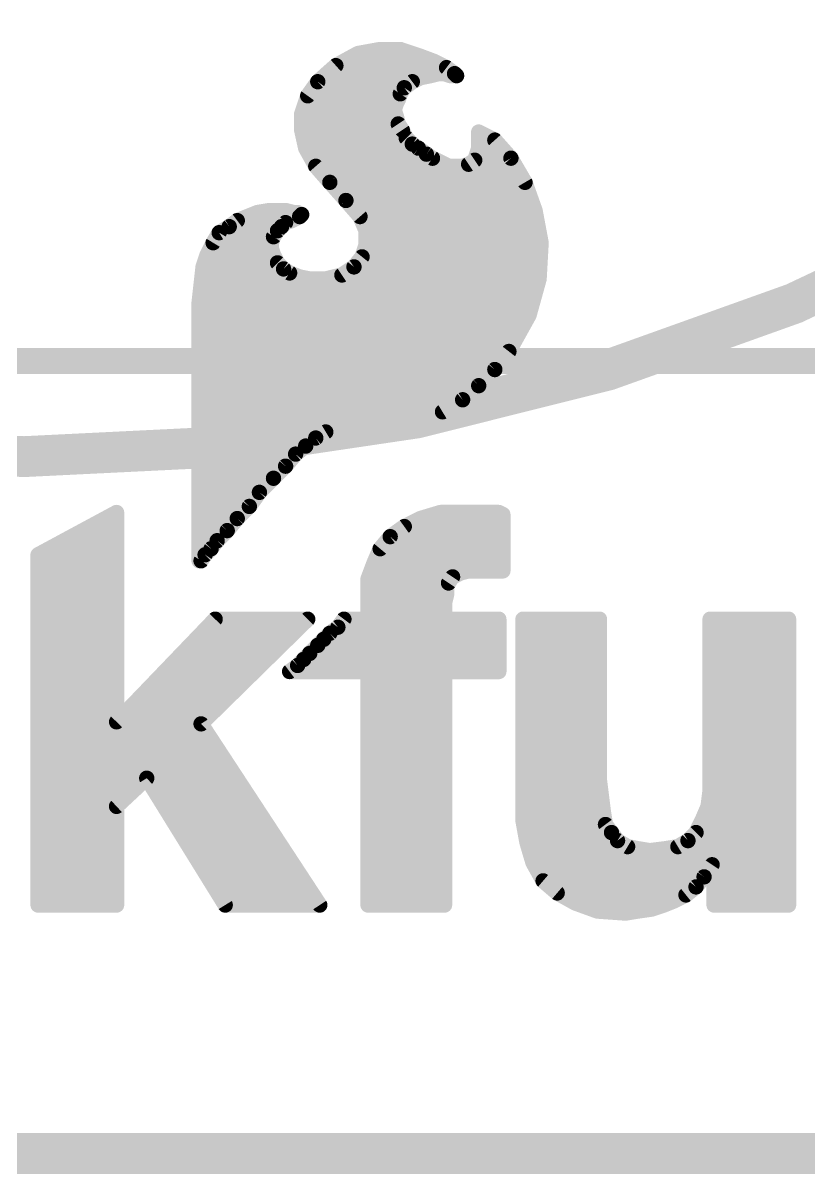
# Model space of a CAD drawing. Extents: x -53 to 61, y -36 to 25.
# Drawn here: x 11.42 to 15.33, y -10.52 to -4.8 of the extents above; entities that cross this region are included whole.
import ezdxf

# ---------------------------------------------------------------- set-up
doc = ezdxf.new("R2010")
doc.units = 0
for name, color, linetype in [('1', 12, 'CONTINUOUS'), ('16', 132, 'CONTINUOUS'), ('20', 53, 'CONTINUOUS'), ('21', 41, 'CONTINUOUS'), ('47', 253, 'CONTINUOUS'), ('51', 53, 'CONTINUOUS')]:
    doc.layers.add(name, color=color, linetype=linetype)

msp = doc.modelspace()

# ---------------------------------------------------------------- linework, layer by layer
at = {"layer": '1', "const_width": 0.2032}
msp.add_lwpolyline([(-26.162, -10.414), (26.162, -10.414)], dxfattribs=at)
at = {"layer": '16', "const_width": 0.2032}
msp.add_lwpolyline([(-26.162, -10.414), (26.162, -10.414)], dxfattribs=at)
at = {"layer": '20', "const_width": 0.2032}
msp.add_lwpolyline([(-18.2245, -10.414), (18.2245, -10.414)], dxfattribs=at)
at = {"layer": '21', "const_width": 0.0762}
for points in [[(13.0895, -4.9495), (12.9795, -5.0095)], [(13.0831, -4.953), (13.37, -4.953)], [(13.1995, -4.9295), (13.0895, -4.9495)], [(13.2995, -4.9295), (13.1995, -4.9295)], [(13.3895, -4.9595), (13.2995, -4.9295)], [(12.9795, -5.0095), (12.8895, -5.0895)], [(13.4695, -4.9895), (13.3895, -4.9595)], [(13.5295, -5.0195), (13.4695, -4.9895)], [(12.9573, -5.0292), (13.5424, -5.0292)], [(13.3595, -5.0895), (13.3995, -5.0695)], [(13.3995, -5.0695), (13.4495, -5.0595)], [(13.4495, -5.0595), (13.4895, -5.0495)], [(13.4895, -5.0495), (13.5195, -5.0495)], [(13.5195, -5.0495), (13.5495, -5.0595)], [(13.5695, -5.0495), (13.5295, -5.0195)], [(13.5495, -5.0595), (13.5795, -5.0595)], [(13.5795, -5.0595), (13.5695, -5.0495)], [(12.8895, -5.0895), (12.8395, -5.1595)], [(12.8781, -5.1054), (13.3383, -5.1054)], [(13.2995, -5.1495), (13.3195, -5.1195)], [(13.3195, -5.1195), (13.3595, -5.0895)], [(12.8395, -5.1595), (12.8095, -5.2495)], [(12.8321, -5.1816), (13.2885, -5.1816)], [(13.2795, -5.1995), (13.2895, -5.1795)], [(13.2895, -5.1795), (13.2995, -5.1495)], [(13.2695, -5.2295), (13.2795, -5.1995)], [(13.2795, -5.2595), (13.2695, -5.2295)], [(12.8095, -5.2495), (12.8095, -5.3295)], [(12.8095, -5.2578), (13.2789, -5.2578)], [(13.2895, -5.2995), (13.2795, -5.2595)], [(12.8095, -5.3295), (12.8295, -5.4195)], [(12.8105, -5.334), (13.3117, -5.334)], [(13.3095, -5.3295), (13.2895, -5.2995)], [(13.3295, -5.3695), (13.3095, -5.3295)], [(13.6895, -5.3395), (13.6895, -5.4195)], [(13.7695, -5.3795), (13.6895, -5.3395)], [(12.8274, -5.4102), (13.3756, -5.4102)], [(13.3595, -5.3995), (13.3295, -5.3695)], [(13.3895, -5.4195), (13.3595, -5.3995)], [(13.6895, -5.4102), (13.7968, -5.4102)], [(13.8495, -5.4695), (13.7695, -5.3795)], [(12.8295, -5.4195), (12.8795, -5.5095)], [(13.4295, -5.4495), (13.3895, -5.4195)], [(13.4595, -5.4695), (13.4295, -5.4495)], [(13.4995, -5.4895), (13.4595, -5.4695)], [(13.6795, -5.4495), (13.6695, -5.4795)], [(13.6895, -5.4195), (13.6795, -5.4495)], [(13.9195, -5.5895), (13.8495, -5.4695)], [(12.8667, -5.4864), (13.4933, -5.4864)], [(12.8795, -5.5095), (12.9495, -5.5895)], [(13.5395, -5.5095), (13.4995, -5.4895)], [(13.6095, -5.5095), (13.5395, -5.5095)], [(13.6395, -5.4995), (13.6095, -5.5095)], [(13.6695, -5.4795), (13.6395, -5.4995)], [(13.6592, -5.4864), (13.8594, -5.4864)], [(12.926, -5.5626), (13.9038, -5.5626)], [(12.9495, -5.5895), (13.0295, -5.6795)], [(12.9933, -5.6388), (13.9371, -5.6388)], [(13.9695, -5.7295), (13.9195, -5.5895)], [(13.0295, -5.6795), (13.0995, -5.7595)], [(12.5895, -5.7395), (12.5395, -5.7595)], [(12.6495, -5.7295), (12.5895, -5.7395)], [(12.7295, -5.7295), (12.6495, -5.7295)], [(12.7695, -5.7395), (12.7295, -5.7295)], [(12.7895, -5.7395), (12.7695, -5.7395)], [(12.8095, -5.7495), (12.7895, -5.7395)], [(12.7995, -5.7595), (12.8095, -5.7495)], [(13.0606, -5.715), (13.9643, -5.715)], [(13.9995, -5.8895), (13.9695, -5.7295)], [(12.4495, -5.8095), (12.3995, -5.8395)], [(12.4895, -5.7795), (12.4495, -5.8095)], [(12.4739, -5.7912), (12.7278, -5.7912)], [(12.5395, -5.7595), (12.4895, -5.7795)], [(12.6895, -5.8295), (12.7095, -5.8095)], [(12.7095, -5.8095), (12.7295, -5.7895)], [(12.7295, -5.7895), (12.7595, -5.7795)], [(12.7595, -5.7795), (12.7795, -5.7695)], [(12.7795, -5.7695), (12.7995, -5.7595)], [(13.0995, -5.7595), (13.1295, -5.8295)], [(13.1131, -5.7912), (13.9811, -5.7912)], [(12.3995, -5.8395), (12.3695, -5.8895)], [(12.3828, -5.8674), (12.6669, -5.8674)], [(12.6595, -5.8895), (12.6695, -5.8595)], [(12.6695, -5.8595), (12.6895, -5.8295)], [(13.1295, -5.8295), (13.1295, -5.8995)], [(13.1295, -5.8674), (13.9954, -5.8674)], [(12.3695, -5.8895), (12.3395, -5.9495)], [(12.6595, -5.9195), (12.6595, -5.8895)], [(12.6695, -5.9495), (12.6595, -5.9195)], [(13.1295, -5.8995), (13.1095, -5.9595)], [(13.9895, -6.0695), (13.9995, -5.8895)], [(12.3395, -5.9495), (12.3195, -6.0095)], [(12.3425, -5.9436), (12.6675, -5.9436)], [(12.6895, -5.9895), (12.6695, -5.9495)], [(13.1095, -5.9595), (13.0695, -6.0095)], [(13.1148, -5.9436), (13.9965, -5.9436)], [(12.3195, -6.0095), (12.3095, -6.0995)], [(12.3184, -6.0198), (12.72, -6.0198)], [(12.7195, -6.0195), (12.6895, -5.9895)], [(12.7495, -6.0395), (12.7195, -6.0195)], [(12.7995, -6.0595), (12.7495, -6.0395)], [(13.0695, -6.0095), (13.0095, -6.0495)], [(13.0541, -6.0198), (13.9923, -6.0198)], [(12.3099, -6.096), (13.9821, -6.096)], [(12.8495, -6.0695), (12.7995, -6.0595)], [(12.9295, -6.0695), (12.8495, -6.0695)], [(13.0095, -6.0495), (12.9295, -6.0695)], [(13.9395, -6.2495), (13.9895, -6.0695)], [(12.3095, -6.0995), (12.2995, -6.1895)], [(12.2995, -6.1895), (12.2995, -7.4695)], [(12.3014, -6.1722), (13.961, -6.1722)], [(12.2995, -6.2484), (13.9398, -6.2484)], [(13.8395, -6.4295), (13.9395, -6.2495)], [(12.2995, -6.3246), (13.8978, -6.3246)], [(12.2995, -6.4008), (13.8554, -6.4008)], [(13.7695, -6.5195), (13.8395, -6.4295)], [(12.2995, -6.477), (13.8026, -6.477)], [(12.2995, -6.5532), (13.7358, -6.5532)], [(13.6895, -6.5995), (13.7695, -6.5195)], [(13.6095, -6.6695), (13.6895, -6.5995)], [(12.2995, -6.6294), (13.6553, -6.6294)], [(13.5095, -6.7295), (13.6095, -6.6695)], [(12.2995, -6.7056), (13.5493, -6.7056)], [(12.2995, -6.7818), (13.3644, -6.7818)], [(13.2995, -6.7995), (13.4095, -6.7695)], [(13.4095, -6.7695), (13.5095, -6.7295)], [(12.8795, -6.8595), (12.9295, -6.8295)], [(12.9295, -6.8295), (12.9895, -6.8195)], [(12.9895, -6.8195), (13.1795, -6.8195)], [(13.1795, -6.8195), (13.2995, -6.7995)], [(12.2995, -6.858), (12.882, -6.858)], [(12.8295, -6.8995), (12.8795, -6.8595)], [(12.2995, -6.9342), (12.7861, -6.9342)], [(12.7295, -6.9995), (12.7795, -6.9395)], [(12.7795, -6.9395), (12.8295, -6.8995)], [(12.2995, -7.0104), (12.7186, -7.0104)], [(12.6695, -7.0595), (12.7295, -6.9995)], [(12.5995, -7.1295), (12.6695, -7.0595)], [(12.2995, -7.0866), (12.6424, -7.0866)], [(12.2995, -7.1628), (12.5757, -7.1628)], [(12.5495, -7.1995), (12.5995, -7.1295)], [(11.4995, -7.4395), (11.8895, -7.2295)], [(11.8719, -7.239), (11.8895, -7.239)], [(11.8895, -7.2295), (11.8895, -8.2695)], [(12.2995, -7.239), (12.51, -7.239)], [(12.4895, -7.2595), (12.5495, -7.1995)], [(13.3995, -7.2595), (13.4995, -7.2295)], [(13.4678, -7.239), (13.8085, -7.239)], [(13.4995, -7.2295), (13.7895, -7.2295)], [(13.7895, -7.2295), (13.8095, -7.2395)], [(13.8095, -7.2395), (13.8095, -7.5195)], [(12.4395, -7.3195), (12.4895, -7.2595)], [(13.2495, -7.3495), (13.3195, -7.2995)], [(13.3195, -7.2995), (13.3995, -7.2595)], [(11.7303, -7.3152), (11.8895, -7.3152)], [(12.2995, -7.3152), (12.4431, -7.3152)], [(12.3895, -7.3695), (12.4395, -7.3195)], [(13.1995, -7.4095), (13.2495, -7.3495)], [(13.2975, -7.3152), (13.8095, -7.3152)], [(11.5888, -7.3914), (11.8895, -7.3914)], [(12.2995, -7.3914), (12.3731, -7.3914)], [(12.3295, -7.4395), (12.3595, -7.4095)], [(12.3595, -7.4095), (12.3895, -7.3695)], [(13.1695, -7.4795), (13.1995, -7.4095)], [(13.2146, -7.3914), (13.8095, -7.3914)], [(11.4995, -9.1795), (11.4995, -7.4395)], [(11.4995, -7.4676), (11.8895, -7.4676)], [(12.2995, -7.4676), (12.3108, -7.4676)], [(12.2995, -7.4695), (12.3095, -7.4695)], [(12.3095, -7.4695), (12.3295, -7.4395)], [(13.1746, -7.4676), (13.8095, -7.4676)], [(13.1395, -7.5595), (13.1695, -7.4795)], [(13.6395, -7.5195), (13.5995, -7.5295)], [(13.8095, -7.5195), (13.6395, -7.5195)], [(11.4995, -7.5438), (11.8895, -7.5438)], [(13.1395, -7.7595), (13.1395, -7.5595)], [(13.1454, -7.5438), (13.5709, -7.5438)], [(13.5395, -7.5795), (13.5295, -7.5995)], [(13.5595, -7.5495), (13.5395, -7.5795)], [(13.5795, -7.5395), (13.5595, -7.5495)], [(13.5995, -7.5295), (13.5795, -7.5395)], [(11.4995, -7.62), (11.8895, -7.62)], [(13.1395, -7.62), (13.5295, -7.62)], [(13.5295, -7.6395), (13.5195, -7.6795)], [(13.5295, -7.5995), (13.5295, -7.6395)], [(11.4995, -7.6962), (11.8895, -7.6962)], [(13.1395, -7.6962), (13.5195, -7.6962)], [(13.5195, -7.6795), (13.5195, -7.7595)], [(11.4995, -7.7724), (11.8895, -7.7724)], [(11.8895, -8.2695), (12.3795, -7.7595)], [(12.8395, -7.7595), (12.3095, -8.2795)], [(12.3671, -7.7724), (12.8264, -7.7724)], [(12.3795, -7.7595), (12.8395, -7.7595)], [(12.9495, -7.8295), (12.9895, -7.7995)], [(12.9895, -7.7995), (13.0195, -7.7595)], [(13.0098, -7.7724), (13.7895, -7.7724)], [(13.0195, -7.7595), (13.1395, -7.7595)], [(13.5195, -7.7595), (13.7895, -7.7595)], [(13.7895, -7.7595), (13.7895, -8.0195)], [(13.9095, -8.7595), (13.9095, -7.7595)], [(13.9095, -7.7595), (14.2895, -7.7595)], [(13.9095, -7.7724), (14.2895, -7.7724)], [(14.2895, -7.7595), (14.2895, -8.5595)], [(14.8395, -8.6095), (14.8395, -7.7595)], [(14.8395, -7.7595), (15.2295, -7.7595)], [(14.8395, -7.7724), (15.2295, -7.7724)], [(15.2295, -7.7595), (15.2295, -8.9995)], [(11.4995, -7.8486), (11.8895, -7.8486)], [(12.2939, -7.8486), (12.7487, -7.8486)], [(12.8895, -7.8895), (12.9195, -7.8595)], [(12.9195, -7.8595), (12.9495, -7.8295)], [(12.9304, -7.8486), (13.7895, -7.8486)], [(13.9095, -7.8486), (14.2895, -7.8486)], [(14.8395, -7.8486), (15.2295, -7.8486)], [(11.4995, -7.9248), (11.8895, -7.9248)], [(12.2207, -7.9248), (12.671, -7.9248)], [(12.8495, -7.9295), (12.8895, -7.8895)], [(12.8542, -7.9248), (13.7895, -7.9248)], [(13.9095, -7.9248), (14.2895, -7.9248)], [(14.8395, -7.9248), (15.2295, -7.9248)], [(12.7895, -7.9895), (12.8195, -7.9595)], [(12.8195, -7.9595), (12.8495, -7.9295)], [(11.4995, -8.001), (11.8895, -8.001)], [(12.1475, -8.001), (12.5934, -8.001)], [(12.7495, -8.0195), (12.7895, -7.9895)], [(13.1395, -8.0195), (12.7495, -8.0195)], [(12.7742, -8.001), (13.7895, -8.001)], [(13.1395, -8.1695), (13.1395, -8.0195)], [(13.7895, -8.0195), (13.5195, -8.0195)], [(13.5195, -8.0195), (13.5195, -9.1795)], [(13.9095, -8.001), (14.2895, -8.001)], [(14.8395, -8.001), (15.2295, -8.001)], [(11.4995, -8.0772), (11.8895, -8.0772)], [(12.0743, -8.0772), (12.5157, -8.0772)], [(13.1395, -8.0772), (13.5195, -8.0772)], [(13.9095, -8.0772), (14.2895, -8.0772)], [(14.8395, -8.0772), (15.2295, -8.0772)], [(11.4995, -8.1534), (11.8895, -8.1534)], [(12.001, -8.1534), (12.438, -8.1534)], [(13.1395, -8.1534), (13.5195, -8.1534)], [(13.9095, -8.1534), (14.2895, -8.1534)], [(14.8395, -8.1534), (15.2295, -8.1534)], [(13.1395, -9.1795), (13.1395, -8.1695)], [(11.4995, -8.2296), (11.8895, -8.2296)], [(11.9278, -8.2296), (12.3604, -8.2296)], [(13.1395, -8.2296), (13.5195, -8.2296)], [(13.9095, -8.2296), (14.2895, -8.2296)], [(14.8395, -8.2296), (15.2295, -8.2296)], [(11.4995, -8.3058), (12.3267, -8.3058)], [(12.3095, -8.2795), (12.8995, -9.1795)], [(13.1395, -8.3058), (13.5195, -8.3058)], [(13.9095, -8.3058), (14.2895, -8.3058)], [(14.8395, -8.3058), (15.2295, -8.3058)], [(11.4995, -8.382), (12.3767, -8.382)], [(13.1395, -8.382), (13.5195, -8.382)], [(13.9095, -8.382), (14.2895, -8.382)], [(14.8395, -8.382), (15.2295, -8.382)], [(11.4995, -8.4582), (12.4266, -8.4582)], [(13.1395, -8.4582), (13.5195, -8.4582)], [(13.9095, -8.4582), (14.2895, -8.4582)], [(14.8395, -8.4582), (15.2295, -8.4582)], [(11.4995, -8.5344), (12.4766, -8.5344)], [(12.0395, -8.5495), (11.8895, -8.6895)], [(12.4295, -9.1795), (12.0395, -8.5495)], [(13.1395, -8.5344), (13.5195, -8.5344)], [(13.9095, -8.5344), (14.2895, -8.5344)], [(14.8395, -8.5344), (15.2295, -8.5344)], [(11.4995, -8.6106), (11.974, -8.6106)], [(12.0773, -8.6106), (12.5266, -8.6106)], [(13.1395, -8.6106), (13.5195, -8.6106)], [(13.9095, -8.6106), (14.2959, -8.6106)], [(14.2895, -8.5595), (14.2995, -8.6395)], [(14.8295, -8.6895), (14.8395, -8.6095)], [(14.8394, -8.6106), (15.2295, -8.6106)], [(14.2995, -8.6395), (14.3095, -8.7195)], [(11.4995, -8.6868), (11.8924, -8.6868)], [(11.8895, -8.6895), (11.8895, -9.1795)], [(12.1245, -8.6868), (12.5765, -8.6868)], [(13.1395, -8.6868), (13.5195, -8.6868)], [(13.9095, -8.6868), (14.3054, -8.6868)], [(14.3095, -8.7195), (14.3195, -8.7795)], [(14.7995, -8.7595), (14.8295, -8.6895)], [(14.8298, -8.6868), (15.2295, -8.6868)], [(11.4995, -8.763), (11.8895, -8.763)], [(12.1717, -8.763), (12.6265, -8.763)], [(13.1395, -8.763), (13.5195, -8.763)], [(13.9295, -8.8695), (13.9095, -8.7595)], [(13.9101, -8.763), (14.3168, -8.763)], [(14.3195, -8.7795), (14.3495, -8.8195)], [(14.7695, -8.8195), (14.7995, -8.7595)], [(14.7978, -8.763), (15.2295, -8.763)], [(11.4995, -8.8392), (11.8895, -8.8392)], [(12.2188, -8.8392), (12.6764, -8.8392)], [(13.1395, -8.8392), (13.5195, -8.8392)], [(13.924, -8.8392), (14.3643, -8.8392)], [(14.3495, -8.8195), (14.3795, -8.8595)], [(14.7295, -8.8595), (14.7695, -8.8195)], [(14.7498, -8.8392), (15.2295, -8.8392)], [(13.9595, -8.9695), (13.9295, -8.8695)], [(14.3795, -8.8595), (14.4295, -8.8895)], [(14.4295, -8.8895), (14.4795, -8.8995)], [(14.4795, -8.8995), (14.5395, -8.9095)], [(14.5395, -8.9095), (14.6195, -8.8995)], [(14.6195, -8.8995), (14.6795, -8.8895)], [(14.6795, -8.8895), (14.7295, -8.8595)], [(11.4995, -8.9154), (11.8895, -8.9154)], [(12.266, -8.9154), (12.7264, -8.9154)], [(13.1395, -8.9154), (13.5195, -8.9154)], [(13.9433, -8.9154), (15.2295, -8.9154)], [(11.4995, -8.9916), (11.8895, -8.9916)], [(12.3132, -8.9916), (12.7763, -8.9916)], [(13.1395, -8.9916), (13.5195, -8.9916)], [(14.0095, -9.0595), (13.9595, -8.9695)], [(13.9718, -8.9916), (14.8414, -8.9916)], [(14.8495, -8.9795), (14.8095, -9.0395)], [(14.8595, -8.9795), (14.8495, -8.9795)], [(14.8595, -9.1795), (14.8595, -8.9795)], [(14.8595, -8.9916), (15.2295, -8.9916)], [(15.2295, -8.9995), (15.2295, -9.1795)], [(11.4995, -9.0678), (11.8895, -9.0678)], [(12.3604, -9.0678), (12.8263, -9.0678)], [(13.1395, -9.0678), (13.5195, -9.0678)], [(14.0795, -9.1195), (14.0095, -9.0595)], [(14.0192, -9.0678), (14.7869, -9.0678)], [(14.8095, -9.0395), (14.7695, -9.0895)], [(14.8595, -9.0678), (15.2295, -9.0678)], [(14.1695, -9.1695), (14.0795, -9.1195)], [(14.7695, -9.0895), (14.7195, -9.1295)], [(11.4995, -9.144), (11.8895, -9.144)], [(11.8895, -9.1795), (11.4995, -9.1795)], [(12.4075, -9.144), (12.8762, -9.144)], [(12.8995, -9.1795), (12.4295, -9.1795)], [(13.1395, -9.144), (13.5195, -9.144)], [(13.5195, -9.1795), (13.1395, -9.1795)], [(14.1236, -9.144), (14.6905, -9.144)], [(14.2795, -9.2095), (14.1695, -9.1695)], [(14.6095, -9.1795), (14.5495, -9.1995)], [(14.6595, -9.1595), (14.6095, -9.1795)], [(14.7195, -9.1295), (14.6595, -9.1595)], [(14.8595, -9.144), (15.2295, -9.144)], [(15.2295, -9.1795), (14.8595, -9.1795)], [(14.4195, -9.2195), (14.2795, -9.2095)], [(14.4795, -9.2095), (14.4195, -9.2195)], [(14.5495, -9.1995), (14.4795, -9.2095)]]:
    msp.add_lwpolyline(points, dxfattribs=at)
at = {"layer": '21', "const_width": 0.0381}
for points in [[(13.0831, -4.934, 1), (13.0831, -4.9721)], [(13.0861, -4.9308, 1), (13.0929, -4.9682)], [(13.0986, -4.9662, 1), (13.0804, -4.9328)], [(13.1995, -4.9104, 1), (13.1995, -4.9486)], [(13.2029, -4.9482, 1), (13.1961, -4.9108)], [(13.3055, -4.9114, 1), (13.2935, -4.9476)], [(13.2995, -4.9486, 1), (13.2995, -4.9104)], [(13.37, -4.9721, 1), (13.37, -4.934)], [(12.9704, -4.9928, 1), (12.9886, -5.0262)], [(12.9922, -5.0237, 1), (12.9668, -4.9953)], [(13.3962, -4.9417, 1), (13.3828, -4.9773)], [(13.3835, -4.9776, 1), (13.3955, -4.9414)], [(13.478, -4.9725, 1), (13.461, -5.0065)], [(13.4628, -5.0073, 1), (13.4762, -4.9717)], [(12.9573, -5.0102, 1), (12.9573, -5.0483)], [(13.408, -5.0865, 1), (13.391, -5.0525)], [(13.4449, -5.041, 1), (13.4541, -5.078)], [(13.4532, -5.0782, 1), (13.4458, -5.0408)], [(13.4895, -5.0305, 1), (13.4895, -5.0686)], [(13.4941, -5.068, 1), (13.4849, -5.031)], [(13.5255, -5.0314, 1), (13.5135, -5.0676)], [(13.5409, -5.0043, 1), (13.5181, -5.0347)], [(13.5195, -5.0686, 1), (13.5195, -5.0305)], [(13.521, -5.0365, 1), (13.538, -5.0025)], [(13.5495, -5.0404, 1), (13.5495, -5.0785)], [(13.5424, -5.0483, 1), (13.5424, -5.0102)], [(13.5435, -5.0776, 1), (13.5555, -5.0414)], [(13.583, -5.036, 1), (13.556, -5.063)], [(13.5581, -5.0647, 1), (13.5809, -5.0343)], [(13.566, -5.073, 1), (13.593, -5.046)], [(13.5795, -5.0785, 1), (13.5795, -5.0404)], [(12.8781, -5.0864, 1), (12.8781, -5.1245)], [(12.8768, -5.0753, 1), (12.9022, -5.1037)], [(12.905, -5.1006, 1), (12.874, -5.0784)], [(13.3081, -5.1043, 1), (13.3309, -5.1347)], [(13.3354, -5.1301, 1), (13.3036, -5.1089)], [(13.3383, -5.1245, 1), (13.3383, -5.0864)], [(13.351, -5.0725, 1), (13.368, -5.1065)], [(13.3709, -5.1047, 1), (13.3481, -5.0743)], [(13.3958, -5.0508, 1), (13.4032, -5.0882)], [(12.8321, -5.1626, 1), (12.8321, -5.2007)], [(12.824, -5.1484, 1), (12.855, -5.1706)], [(12.8576, -5.1655, 1), (12.8214, -5.1535)], [(13.3065, -5.188, 1), (13.2725, -5.171)], [(13.2836, -5.1389, 1), (13.3154, -5.1601)], [(13.3176, -5.1555, 1), (13.2814, -5.1435)], [(13.2885, -5.2007, 1), (13.2885, -5.1626)], [(13.2876, -5.2235, 1), (13.2514, -5.2355)], [(13.2625, -5.191, 1), (13.2965, -5.208)], [(13.2976, -5.2055, 1), (13.2614, -5.1935)], [(13.2714, -5.1735, 1), (13.3076, -5.1855)], [(12.8285, -5.2495, 1), (12.7904, -5.2495)], [(12.8095, -5.2388, 1), (12.8095, -5.2769)], [(12.7914, -5.2435, 1), (12.8276, -5.2555)], [(13.2514, -5.2235, 1), (13.2876, -5.2355)], [(13.298, -5.2549, 1), (13.261, -5.2641)], [(13.2614, -5.2655, 1), (13.2976, -5.2535)], [(13.2789, -5.2769, 1), (13.2789, -5.2388)], [(12.7904, -5.3295, 1), (12.8285, -5.3295)], [(12.8281, -5.3254, 1), (12.7909, -5.3336)], [(12.8105, -5.315, 1), (12.8105, -5.3531)], [(13.3054, -5.2889, 1), (13.2736, -5.3101)], [(13.271, -5.3041, 1), (13.308, -5.2949)], [(13.3265, -5.321, 1), (13.2925, -5.338)], [(13.2936, -5.3401, 1), (13.3254, -5.3189)], [(13.3117, -5.3531, 1), (13.3117, -5.315)], [(13.698, -5.3225, 1), (13.681, -5.3565)], [(13.7086, -5.3395, 1), (13.6705, -5.3395)], [(12.8274, -5.3912, 1), (12.8274, -5.4293)], [(13.343, -5.356, 1), (13.316, -5.383)], [(13.3125, -5.378, 1), (13.3465, -5.361)], [(13.3701, -5.3836, 1), (13.3489, -5.4154)], [(13.346, -5.413, 1), (13.373, -5.386)], [(13.3756, -5.4293, 1), (13.3756, -5.3912)], [(13.6895, -5.3912, 1), (13.6895, -5.4293)], [(13.7837, -5.3668, 1), (13.7553, -5.3922)], [(13.761, -5.3965, 1), (13.778, -5.3625)], [(13.7968, -5.4293, 1), (13.7968, -5.3912)], [(12.8462, -5.4102, 1), (12.8128, -5.4288)], [(12.8109, -5.4236, 1), (12.8481, -5.4154)], [(13.4009, -5.4043, 1), (13.3781, -5.4347)], [(13.3789, -5.4354, 1), (13.4001, -5.4036)], [(13.4401, -5.4336, 1), (13.4189, -5.4654)], [(13.4181, -5.4647, 1), (13.4409, -5.4343)], [(13.468, -5.4525, 1), (13.451, -5.4865)], [(13.6614, -5.4435, 1), (13.6976, -5.4555)], [(13.6976, -5.4555, 1), (13.6614, -5.4435)], [(13.6705, -5.4195, 1), (13.7086, -5.4195)], [(13.7076, -5.4255, 1), (13.6714, -5.4135)], [(13.866, -5.4599, 1), (13.833, -5.4791)], [(12.8667, -5.4674, 1), (12.8667, -5.5055)], [(12.8938, -5.497, 1), (12.8652, -5.522)], [(12.8628, -5.5188, 1), (12.8962, -5.5002)], [(13.4489, -5.4854, 1), (13.4701, -5.4536)], [(13.508, -5.4725, 1), (13.491, -5.5065)], [(13.491, -5.5065, 1), (13.508, -5.4725)], [(13.4933, -5.5055, 1), (13.4933, -5.4674)], [(13.5395, -5.4905, 1), (13.5395, -5.5286)], [(13.531, -5.5265, 1), (13.548, -5.4925)], [(13.6035, -5.4914, 1), (13.6155, -5.5276)], [(13.6095, -5.5286, 1), (13.6095, -5.4905)], [(13.6289, -5.4836, 1), (13.6501, -5.5154)], [(13.6455, -5.5176, 1), (13.6335, -5.4814)], [(13.6592, -5.4674, 1), (13.6592, -5.5055)], [(13.6514, -5.4735, 1), (13.6876, -5.4855)], [(13.6801, -5.4954, 1), (13.6589, -5.4636)], [(13.8353, -5.4822, 1), (13.8637, -5.4568)], [(13.8594, -5.5055, 1), (13.8594, -5.4674)], [(12.926, -5.5436, 1), (12.926, -5.5817)], [(13.9038, -5.5817, 1), (13.9038, -5.5436)], [(12.9637, -5.5768, 1), (12.9353, -5.6022)], [(12.9352, -5.602, 1), (12.9638, -5.577)], [(12.9933, -5.6198, 1), (12.9933, -5.6579)], [(13.9374, -5.5831, 1), (13.9016, -5.5959)], [(13.903, -5.5991, 1), (13.936, -5.5799)], [(13.9371, -5.6579, 1), (13.9371, -5.6198)], [(13.0438, -5.667, 1), (13.0152, -5.692)], [(13.0153, -5.6922, 1), (13.0437, -5.6668)], [(12.5864, -5.7207, 1), (12.5926, -5.7583)], [(12.5966, -5.7572, 1), (12.5824, -5.7218)], [(12.6495, -5.7105, 1), (12.6495, -5.7486)], [(12.6526, -5.7483, 1), (12.6464, -5.7107)], [(12.7341, -5.711, 1), (12.7249, -5.748)], [(12.7295, -5.7486, 1), (12.7295, -5.7105)], [(12.7695, -5.7205, 1), (12.7695, -5.7586)], [(12.7649, -5.758, 1), (12.7741, -5.721)], [(12.798, -5.7225, 1), (12.781, -5.7565)], [(12.7895, -5.7586, 1), (12.7895, -5.7205)], [(12.823, -5.763, 1), (12.796, -5.736)], [(12.801, -5.7665, 1), (12.818, -5.7325)], [(13.0606, -5.6959, 1), (13.0606, -5.734)], [(13.9882, -5.726, 1), (13.9508, -5.733)], [(13.9516, -5.7359, 1), (13.9874, -5.7231)], [(13.9643, -5.734, 1), (13.9643, -5.6959)], [(12.4593, -5.8258, 1), (12.4397, -5.7932)], [(12.4739, -5.7721, 1), (12.4739, -5.8102)], [(12.4824, -5.7618, 1), (12.4966, -5.7972)], [(12.5009, -5.7947, 1), (12.4781, -5.7643)], [(12.5324, -5.7418, 1), (12.5466, -5.7772)], [(12.5466, -5.7772, 1), (12.5324, -5.7418)], [(12.723, -5.823, 1), (12.696, -5.796)], [(12.7235, -5.7714, 1), (12.7355, -5.8076)], [(12.743, -5.803, 1), (12.716, -5.776)], [(12.7278, -5.8102, 1), (12.7278, -5.7721)], [(12.751, -5.7625, 1), (12.768, -5.7965)], [(12.7655, -5.7976, 1), (12.7535, -5.7614)], [(12.771, -5.7525, 1), (12.788, -5.7865)], [(12.788, -5.7865, 1), (12.771, -5.7525)], [(12.786, -5.746, 1), (12.813, -5.773)], [(12.808, -5.7765, 1), (12.791, -5.7425)], [(13.117, -5.752, 1), (13.082, -5.767)], [(13.0852, -5.772, 1), (13.1138, -5.747)], [(13.1131, -5.7721, 1), (13.1131, -5.8102)], [(13.9811, -5.8102, 1), (13.9811, -5.7721)], [(12.3828, -5.8483, 1), (12.3828, -5.8864)], [(12.3897, -5.8232, 1), (12.4093, -5.8558)], [(12.4158, -5.8493, 1), (12.3832, -5.8297)], [(12.4381, -5.7943, 1), (12.4609, -5.8247)], [(12.6536, -5.8489, 1), (12.6854, -5.8701)], [(12.6876, -5.8655, 1), (12.6514, -5.8535)], [(12.6669, -5.8864, 1), (12.6669, -5.8483)], [(12.676, -5.816, 1), (12.703, -5.843)], [(12.7054, -5.8401, 1), (12.6736, -5.8189)], [(12.696, -5.796, 1), (12.723, -5.823)], [(13.1295, -5.8483, 1), (13.1295, -5.8864)], [(13.1486, -5.8295, 1), (13.1105, -5.8295)], [(13.112, -5.837, 1), (13.147, -5.822)], [(13.9954, -5.8864, 1), (13.9954, -5.8483)], [(12.3532, -5.8797, 1), (12.3858, -5.8993)], [(12.3865, -5.898, 1), (12.3525, -5.881)], [(12.6786, -5.8895, 1), (12.6405, -5.8895)], [(12.6414, -5.8835, 1), (12.6776, -5.8955)], [(12.6776, -5.9135, 1), (12.6414, -5.9255)], [(13.1105, -5.8995, 1), (13.1486, -5.8995)], [(13.1476, -5.9055, 1), (13.1114, -5.8935)], [(14.0185, -5.8906, 1), (13.9805, -5.8884)], [(13.9808, -5.893, 1), (14.0182, -5.886)], [(12.3225, -5.941, 1), (12.3565, -5.958)], [(12.3576, -5.9555, 1), (12.3214, -5.9435)], [(12.3425, -5.9245, 1), (12.3425, -5.9627)], [(12.6405, -5.9195, 1), (12.6786, -5.9195)], [(12.6865, -5.941, 1), (12.6525, -5.958)], [(12.6514, -5.9555, 1), (12.6876, -5.9435)], [(12.6675, -5.9627, 1), (12.6675, -5.9245)], [(13.0914, -5.9535, 1), (13.1276, -5.9655)], [(13.1244, -5.9714, 1), (13.0946, -5.9476)], [(13.1148, -5.9245, 1), (13.1148, -5.9627)], [(13.9965, -5.9627, 1), (13.9965, -5.9245)], [(12.3184, -6.0008, 1), (12.3184, -6.0389)], [(12.3014, -6.0035, 1), (12.3376, -6.0155)], [(12.3384, -6.0116, 1), (12.3006, -6.0074)], [(12.703, -5.976, 1), (12.676, -6.003)], [(12.6725, -5.998, 1), (12.7065, -5.981)], [(12.7301, -6.0036, 1), (12.7089, -6.0354)], [(12.706, -6.033, 1), (12.733, -6.006)], [(12.72, -6.0389, 1), (12.72, -6.0008)], [(12.7566, -6.0218, 1), (12.7424, -6.0572)], [(13.0541, -6.0008, 1), (13.0541, -6.0389)], [(13.0546, -5.9976, 1), (13.0844, -6.0214)], [(13.0801, -6.0254, 1), (13.0589, -5.9936)], [(13.9923, -6.0389, 1), (13.9923, -6.0008)], [(12.3099, -6.077, 1), (12.3099, -6.1151)], [(12.7389, -6.0554, 1), (12.7601, -6.0236)], [(12.8032, -6.0408, 1), (12.7958, -6.0782)], [(12.7924, -6.0772, 1), (12.8066, -6.0418)], [(12.8495, -6.0505, 1), (12.8495, -6.0886)], [(12.8458, -6.0882, 1), (12.8532, -6.0508)], [(12.9249, -6.051, 1), (12.9341, -6.088)], [(12.9295, -6.0886, 1), (12.9295, -6.0505)], [(12.9989, -6.0336, 1), (13.0201, -6.0654)], [(13.0141, -6.068, 1), (13.0049, -6.031)], [(13.9705, -6.0684, 1), (14.0085, -6.0706)], [(14.0079, -6.0746, 1), (13.9711, -6.0644)], [(13.9821, -6.1151, 1), (13.9821, -6.077)], [(12.2906, -6.0974, 1), (12.3284, -6.1016)], [(12.3284, -6.1016, 1), (12.2906, -6.0974)], [(12.3186, -6.1895, 1), (12.2805, -6.1895)], [(12.2806, -6.1874, 1), (12.3184, -6.1916)], [(12.3014, -6.1532, 1), (12.3014, -6.1913)], [(13.961, -6.1913, 1), (13.961, -6.1532)], [(12.2995, -6.2294, 1), (12.2995, -6.2675)], [(13.9211, -6.2444, 1), (13.9579, -6.2546)], [(13.9562, -6.2588, 1), (13.9228, -6.2402)], [(13.9398, -6.2675, 1), (13.9398, -6.2294)], [(12.2995, -6.3056, 1), (12.2995, -6.3437)], [(13.8978, -6.3437, 1), (13.8978, -6.3056)], [(12.2995, -6.3818, 1), (12.2995, -6.4199)], [(13.8228, -6.4202, 1), (13.8562, -6.4388)], [(13.8545, -6.4412, 1), (13.8245, -6.4178)], [(13.8554, -6.4199, 1), (13.8554, -6.3818)], [(12.2995, -6.458, 1), (12.2995, -6.4961)], [(13.8026, -6.4961, 1), (13.8026, -6.458)], [(12.2995, -6.5342, 1), (12.2995, -6.5723)], [(13.7358, -6.5723, 1), (13.7358, -6.5342)], [(13.7545, -6.5078, 1), (13.7845, -6.5312)], [(13.783, -6.533, 1), (13.756, -6.506)], [(13.676, -6.586, 1), (13.703, -6.613)], [(13.702, -6.6138, 1), (13.677, -6.5852)], [(12.2995, -6.6104, 1), (12.2995, -6.6485)], [(13.6193, -6.6858, 1), (13.5997, -6.6532)], [(13.6553, -6.6485, 1), (13.6553, -6.6104)], [(12.2995, -6.6866, 1), (12.2995, -6.7247)], [(13.5493, -6.7247, 1), (13.5493, -6.6866)], [(13.597, -6.6552, 1), (13.622, -6.6838)], [(12.2995, -6.7628, 1), (12.2995, -6.8009)], [(13.3644, -6.8009, 1), (13.3644, -6.7628)], [(13.4024, -6.7518, 1), (13.4166, -6.7872)], [(13.4145, -6.7879, 1), (13.4045, -6.7511)], [(13.4997, -6.7132, 1), (13.5193, -6.7458)], [(13.5166, -6.7472, 1), (13.5024, -6.7118)], [(12.9264, -6.8107, 1), (12.9326, -6.8483)], [(12.9393, -6.8458, 1), (12.9197, -6.8132)], [(12.9895, -6.8005, 1), (12.9895, -6.8386)], [(12.9926, -6.8383, 1), (12.9864, -6.8007)], [(13.1764, -6.8007, 1), (13.1826, -6.8383)], [(13.1795, -6.8386, 1), (13.1795, -6.8005)], [(13.2945, -6.7811, 1), (13.3045, -6.8179)], [(13.3026, -6.8183, 1), (13.2964, -6.7807)], [(12.2995, -6.839, 1), (12.2995, -6.8771)], [(12.8697, -6.8432, 1), (12.8893, -6.8758)], [(12.8914, -6.8744, 1), (12.8676, -6.8446)], [(12.882, -6.8771, 1), (12.882, -6.839)], [(12.2995, -6.9152, 1), (12.2995, -6.9533)], [(12.7676, -6.9246, 1), (12.7914, -6.9544)], [(12.7941, -6.9517, 1), (12.7649, -6.9273)], [(12.7861, -6.9533, 1), (12.7861, -6.9152)], [(12.8176, -6.8846, 1), (12.8414, -6.9144)], [(12.8414, -6.9144, 1), (12.8176, -6.8846)], [(12.2995, -6.9914, 1), (12.2995, -7.0295)], [(12.7149, -6.9873, 1), (12.7441, -7.0117)], [(12.743, -7.013, 1), (12.716, -6.986)], [(12.7186, -7.0295, 1), (12.7186, -6.9914)], [(12.656, -7.046, 1), (12.683, -7.073)], [(12.683, -7.073, 1), (12.656, -7.046)], [(12.2995, -7.0676, 1), (12.2995, -7.1057)], [(12.6424, -7.1057, 1), (12.6424, -7.0676)], [(12.2995, -7.1438, 1), (12.2995, -7.1819)], [(12.5757, -7.1819, 1), (12.5757, -7.1438)], [(12.586, -7.116, 1), (12.613, -7.143)], [(12.615, -7.1406, 1), (12.584, -7.1184)], [(11.8719, -7.22, 1), (11.8719, -7.2581)], [(11.9085, -7.2295, 1), (11.8704, -7.2295)], [(11.8985, -7.2463, 1), (11.8805, -7.2127)], [(11.8895, -7.2581, 1), (11.8895, -7.22)], [(12.2995, -7.22, 1), (12.2995, -7.2581)], [(12.51, -7.2581, 1), (12.51, -7.22)], [(12.534, -7.1884, 1), (12.565, -7.2106)], [(12.563, -7.213, 1), (12.536, -7.186)], [(13.4678, -7.22, 1), (13.4678, -7.2581)], [(13.4995, -7.2105, 1), (13.4995, -7.2486)], [(13.505, -7.2477, 1), (13.494, -7.2113)], [(13.798, -7.2125, 1), (13.781, -7.2465)], [(13.7895, -7.2486, 1), (13.7895, -7.2105)], [(13.8285, -7.2395, 1), (13.7904, -7.2395)], [(13.801, -7.2565, 1), (13.818, -7.2225)], [(13.8085, -7.2581, 1), (13.8085, -7.22)], [(12.476, -7.246, 1), (12.503, -7.273)], [(12.5041, -7.2717, 1), (12.4749, -7.2473)], [(13.3306, -7.315, 1), (13.3084, -7.284)], [(13.394, -7.2413, 1), (13.405, -7.2777)], [(13.408, -7.2765, 1), (13.391, -7.2425)], [(11.7303, -7.2961, 1), (11.7303, -7.3342)], [(11.8895, -7.3342, 1), (11.8895, -7.2961)], [(12.2995, -7.2961, 1), (12.2995, -7.3342)], [(12.4249, -7.3073, 1), (12.4541, -7.3317)], [(12.453, -7.333, 1), (12.426, -7.306)], [(12.4431, -7.3342, 1), (12.4431, -7.2961)], [(13.2384, -7.334, 1), (13.2606, -7.365)], [(13.2641, -7.3617, 1), (13.2349, -7.3373)], [(13.2975, -7.2961, 1), (13.2975, -7.3342)], [(13.311, -7.2825, 1), (13.328, -7.3165)], [(13.8095, -7.3342, 1), (13.8095, -7.2961)], [(11.5888, -7.3723, 1), (11.5888, -7.4104)], [(11.8895, -7.4104, 1), (11.8895, -7.3723)], [(12.2995, -7.3723, 1), (12.2995, -7.4104)], [(12.373, -7.423, 1), (12.346, -7.396)], [(12.376, -7.356, 1), (12.403, -7.383)], [(12.3731, -7.4104, 1), (12.3731, -7.3723)], [(12.4047, -7.3809, 1), (12.3743, -7.3581)], [(13.217, -7.417, 1), (13.182, -7.402)], [(13.2146, -7.3723, 1), (13.2146, -7.4104)], [(13.8095, -7.4104, 1), (13.8095, -7.3723)], [(11.5186, -7.4395, 1), (11.4805, -7.4395)], [(11.4905, -7.4227, 1), (11.5085, -7.4563)], [(11.4995, -7.4486, 1), (11.4995, -7.4867)], [(11.8895, -7.4867, 1), (11.8895, -7.4486)], [(12.2995, -7.4486, 1), (12.2995, -7.4867)], [(12.2995, -7.4505, 1), (12.2995, -7.4886)], [(12.3095, -7.4886, 1), (12.3095, -7.4505)], [(12.316, -7.426, 1), (12.343, -7.453)], [(12.3108, -7.4867, 1), (12.3108, -7.4486)], [(12.3454, -7.4501, 1), (12.3136, -7.4289)], [(12.3443, -7.3981, 1), (12.3747, -7.4209)], [(13.1746, -7.4486, 1), (13.1746, -7.4867)], [(13.1849, -7.3973, 1), (13.2141, -7.4217)], [(13.8095, -7.4867, 1), (13.8095, -7.4486)], [(12.2805, -7.4695, 1), (12.3186, -7.4695)], [(12.2936, -7.4589, 1), (12.3254, -7.4801)], [(13.152, -7.472, 1), (13.187, -7.487)], [(13.1873, -7.4862, 1), (13.1517, -7.4728)], [(13.6395, -7.5005, 1), (13.6395, -7.5386)], [(13.6441, -7.538, 1), (13.6349, -7.501)], [(13.8095, -7.5386, 1), (13.8095, -7.5005)], [(11.4995, -7.5248, 1), (11.4995, -7.5629)], [(11.8895, -7.5629, 1), (11.8895, -7.5248)], [(13.1585, -7.5595, 1), (13.1204, -7.5595)], [(13.1217, -7.5528, 1), (13.1573, -7.5662)], [(13.1454, -7.5248, 1), (13.1454, -7.5629)], [(13.5565, -7.588, 1), (13.5225, -7.571)], [(13.551, -7.5325, 1), (13.568, -7.5665)], [(13.5754, -7.5601, 1), (13.5436, -7.5389)], [(13.571, -7.5225, 1), (13.588, -7.5565)], [(13.5709, -7.5629, 1), (13.5709, -7.5248)], [(13.588, -7.5565, 1), (13.571, -7.5225)], [(13.5949, -7.511, 1), (13.6041, -7.548)], [(13.608, -7.5465, 1), (13.591, -7.5125)], [(13.7904, -7.5195, 1), (13.8285, -7.5195)], [(11.4995, -7.601, 1), (11.4995, -7.6391)], [(11.8895, -7.6391, 1), (11.8895, -7.601)], [(13.1395, -7.601, 1), (13.1395, -7.6391)], [(13.5125, -7.591, 1), (13.5465, -7.608)], [(13.5486, -7.5995, 1), (13.5105, -7.5995)], [(13.548, -7.6441, 1), (13.511, -7.6349)], [(13.5236, -7.5689, 1), (13.5554, -7.5901)], [(13.5295, -7.6391, 1), (13.5295, -7.601)], [(11.4995, -7.6772, 1), (11.4995, -7.7153)], [(11.8895, -7.7153, 1), (11.8895, -7.6772)], [(13.1395, -7.6772, 1), (13.1395, -7.7153)], [(13.501, -7.6749, 1), (13.538, -7.6841)], [(13.5386, -7.6795, 1), (13.5005, -7.6795)], [(13.5105, -7.6395, 1), (13.5486, -7.6395)], [(13.5195, -7.7153, 1), (13.5195, -7.6772)], [(11.4995, -7.7534, 1), (11.4995, -7.7915)], [(11.8895, -7.7915, 1), (11.8895, -7.7534)], [(12.3671, -7.7534, 1), (12.3671, -7.7915)], [(12.3795, -7.7405, 1), (12.3795, -7.7786)], [(12.3932, -7.7727, 1), (12.3658, -7.7463)], [(12.8528, -7.7731, 1), (12.8262, -7.7459)], [(12.8264, -7.7915, 1), (12.8264, -7.7534)], [(12.8395, -7.7786, 1), (12.8395, -7.7405)], [(12.9743, -7.7881, 1), (13.0047, -7.8109)], [(13.0009, -7.8147, 1), (12.9781, -7.7843)], [(13.0098, -7.7534, 1), (13.0098, -7.7915)], [(13.0195, -7.7405, 1), (13.0195, -7.7786)], [(13.0347, -7.7709, 1), (13.0043, -7.7481)], [(13.1204, -7.7595, 1), (13.1585, -7.7595)], [(13.1395, -7.7786, 1), (13.1395, -7.7405)], [(13.5195, -7.7405, 1), (13.5195, -7.7786)], [(13.5005, -7.7595, 1), (13.5386, -7.7595)], [(13.8086, -7.7595, 1), (13.7705, -7.7595)], [(13.7895, -7.7786, 1), (13.7895, -7.7405)], [(13.7895, -7.7915, 1), (13.7895, -7.7534)], [(13.9286, -7.7595, 1), (13.8905, -7.7595)], [(13.9095, -7.7405, 1), (13.9095, -7.7786)], [(13.9095, -7.7534, 1), (13.9095, -7.7915)], [(14.3086, -7.7595, 1), (14.2705, -7.7595)], [(14.2895, -7.7786, 1), (14.2895, -7.7405)], [(14.2895, -7.7915, 1), (14.2895, -7.7534)], [(14.8586, -7.7595, 1), (14.8205, -7.7595)], [(14.8395, -7.7405, 1), (14.8395, -7.7786)], [(14.8395, -7.7534, 1), (14.8395, -7.7915)], [(15.2486, -7.7595, 1), (15.2105, -7.7595)], [(15.2295, -7.7786, 1), (15.2295, -7.7405)], [(15.2295, -7.7915, 1), (15.2295, -7.7534)], [(11.4995, -7.8296, 1), (11.4995, -7.8677)], [(11.8895, -7.8677, 1), (11.8895, -7.8296)], [(12.2939, -7.8296, 1), (12.2939, -7.8677)], [(12.7487, -7.8677, 1), (12.7487, -7.8296)], [(12.906, -7.846, 1), (12.933, -7.873)], [(12.933, -7.873, 1), (12.906, -7.846)], [(12.9304, -7.8296, 1), (12.9304, -7.8677)], [(12.9381, -7.8143, 1), (12.9609, -7.8447)], [(12.963, -7.843, 1), (12.936, -7.816)], [(13.7895, -7.8677, 1), (13.7895, -7.8296)], [(13.9095, -7.8296, 1), (13.9095, -7.8677)], [(14.2895, -7.8677, 1), (14.2895, -7.8296)], [(14.8395, -7.8296, 1), (14.8395, -7.8677)], [(15.2295, -7.8677, 1), (15.2295, -7.8296)], [(11.4995, -7.9058, 1), (11.4995, -7.9439)], [(11.8895, -7.9439, 1), (11.8895, -7.9058)], [(12.2207, -7.9058, 1), (12.2207, -7.9439)], [(12.671, -7.9439, 1), (12.671, -7.9058)], [(12.8542, -7.9058, 1), (12.8542, -7.9439)], [(12.876, -7.876, 1), (12.903, -7.903)], [(12.903, -7.903, 1), (12.876, -7.876)], [(13.7895, -7.9439, 1), (13.7895, -7.9058)], [(13.9095, -7.9058, 1), (13.9095, -7.9439)], [(14.2895, -7.9439, 1), (14.2895, -7.9058)], [(14.8395, -7.9058, 1), (14.8395, -7.9439)], [(15.2295, -7.9439, 1), (15.2295, -7.9058)], [(12.806, -7.946, 1), (12.833, -7.973)], [(12.833, -7.973, 1), (12.806, -7.946)], [(12.836, -7.916, 1), (12.863, -7.943)], [(12.863, -7.943, 1), (12.836, -7.916)], [(11.4995, -7.982, 1), (11.4995, -8.0201)], [(11.8895, -8.0201, 1), (11.8895, -7.982)], [(12.1475, -7.982, 1), (12.1475, -8.0201)], [(12.5934, -8.0201, 1), (12.5934, -7.982)], [(12.7495, -8.0005, 1), (12.7495, -8.0386)], [(12.7381, -8.0043, 1), (12.7609, -8.0347)], [(12.7742, -7.982, 1), (12.7742, -8.0201)], [(12.776, -7.976, 1), (12.803, -8.003)], [(12.8009, -8.0047, 1), (12.7781, -7.9743)], [(13.1585, -8.0195, 1), (13.1204, -8.0195)], [(13.1395, -8.0386, 1), (13.1395, -8.0005)], [(13.5195, -8.0005, 1), (13.5195, -8.0386)], [(13.5386, -8.0195, 1), (13.5005, -8.0195)], [(13.7705, -8.0195, 1), (13.8086, -8.0195)], [(13.7895, -8.0201, 1), (13.7895, -7.982)], [(13.7895, -8.0386, 1), (13.7895, -8.0005)], [(13.9095, -7.982, 1), (13.9095, -8.0201)], [(14.2895, -8.0201, 1), (14.2895, -7.982)], [(14.8395, -7.982, 1), (14.8395, -8.0201)], [(15.2295, -8.0201, 1), (15.2295, -7.982)], [(11.4995, -8.0582, 1), (11.4995, -8.0963)], [(11.8895, -8.0963, 1), (11.8895, -8.0582)], [(12.0743, -8.0582, 1), (12.0743, -8.0963)], [(12.5157, -8.0963, 1), (12.5157, -8.0582)], [(13.1395, -8.0582, 1), (13.1395, -8.0963)], [(13.5195, -8.0963, 1), (13.5195, -8.0582)], [(13.9095, -8.0582, 1), (13.9095, -8.0963)], [(14.2895, -8.0963, 1), (14.2895, -8.0582)], [(14.8395, -8.0582, 1), (14.8395, -8.0963)], [(15.2295, -8.0963, 1), (15.2295, -8.0582)], [(11.4995, -8.1343, 1), (11.4995, -8.1724)], [(11.8895, -8.1724, 1), (11.8895, -8.1343)], [(12.001, -8.1343, 1), (12.001, -8.1724)], [(12.438, -8.1724, 1), (12.438, -8.1343)], [(13.1395, -8.1343, 1), (13.1395, -8.1724)], [(13.5195, -8.1724, 1), (13.5195, -8.1343)], [(13.9095, -8.1343, 1), (13.9095, -8.1724)], [(14.2895, -8.1724, 1), (14.2895, -8.1343)], [(14.8395, -8.1343, 1), (14.8395, -8.1724)], [(15.2295, -8.1724, 1), (15.2295, -8.1343)], [(13.1585, -8.1695, 1), (13.1204, -8.1695)], [(13.1204, -8.1695, 1), (13.1585, -8.1695)], [(11.4995, -8.2105, 1), (11.4995, -8.2486)], [(11.8895, -8.2486, 1), (11.8895, -8.2105)], [(11.9278, -8.2105, 1), (11.9278, -8.2486)], [(12.3604, -8.2486, 1), (12.3604, -8.2105)], [(13.1395, -8.2105, 1), (13.1395, -8.2486)], [(13.5195, -8.2486, 1), (13.5195, -8.2105)], [(13.9095, -8.2105, 1), (13.9095, -8.2486)], [(14.2895, -8.2486, 1), (14.2895, -8.2105)], [(14.8395, -8.2105, 1), (14.8395, -8.2486)], [(15.2295, -8.2486, 1), (15.2295, -8.2105)], [(11.4995, -8.2867, 1), (11.4995, -8.3248)], [(11.8758, -8.2563, 1), (11.9032, -8.2827)], [(11.8704, -8.2695, 1), (11.9085, -8.2695)], [(12.2962, -8.2659, 1), (12.3228, -8.2931)], [(12.3254, -8.2691, 1), (12.2936, -8.2899)], [(12.3267, -8.3248, 1), (12.3267, -8.2867)], [(13.1395, -8.2867, 1), (13.1395, -8.3248)], [(13.5195, -8.3248, 1), (13.5195, -8.2867)], [(13.9095, -8.2867, 1), (13.9095, -8.3248)], [(14.2895, -8.3248, 1), (14.2895, -8.2867)], [(14.8395, -8.2867, 1), (14.8395, -8.3248)], [(15.2295, -8.3248, 1), (15.2295, -8.2867)], [(11.4995, -8.3629, 1), (11.4995, -8.401)], [(12.3767, -8.401, 1), (12.3767, -8.3629)], [(13.1395, -8.3629, 1), (13.1395, -8.401)], [(13.5195, -8.401, 1), (13.5195, -8.3629)], [(13.9095, -8.3629, 1), (13.9095, -8.401)], [(14.2895, -8.401, 1), (14.2895, -8.3629)], [(14.8395, -8.3629, 1), (14.8395, -8.401)], [(15.2295, -8.401, 1), (15.2295, -8.3629)], [(11.4995, -8.4391, 1), (11.4995, -8.4772)], [(12.4266, -8.4772, 1), (12.4266, -8.4391)], [(13.1395, -8.4391, 1), (13.1395, -8.4772)], [(13.5195, -8.4772, 1), (13.5195, -8.4391)], [(13.9095, -8.4391, 1), (13.9095, -8.4772)], [(14.2895, -8.4772, 1), (14.2895, -8.4391)], [(14.8395, -8.4391, 1), (14.8395, -8.4772)], [(15.2295, -8.4772, 1), (15.2295, -8.4391)], [(11.4995, -8.5153, 1), (11.4995, -8.5534)], [(12.0557, -8.5395, 1), (12.0233, -8.5595)], [(12.0525, -8.5634, 1), (12.0265, -8.5356)], [(12.4766, -8.5534, 1), (12.4766, -8.5153)], [(13.1395, -8.5153, 1), (13.1395, -8.5534)], [(13.5195, -8.5534, 1), (13.5195, -8.5153)], [(13.9095, -8.5153, 1), (13.9095, -8.5534)], [(14.2895, -8.5534, 1), (14.2895, -8.5153)], [(14.8395, -8.5153, 1), (14.8395, -8.5534)], [(15.2295, -8.5534, 1), (15.2295, -8.5153)], [(11.4995, -8.5915, 1), (11.4995, -8.6296)], [(11.974, -8.6296, 1), (11.974, -8.5915)], [(12.0773, -8.5915, 1), (12.0773, -8.6296)], [(12.5266, -8.6296, 1), (12.5266, -8.5915)], [(13.1395, -8.5915, 1), (13.1395, -8.6296)], [(13.5195, -8.6296, 1), (13.5195, -8.5915)], [(13.9095, -8.5915, 1), (13.9095, -8.6296)], [(14.3084, -8.5571, 1), (14.2706, -8.5619)], [(14.2705, -8.5595, 1), (14.3086, -8.5595)], [(14.2959, -8.6296, 1), (14.2959, -8.5915)], [(14.8394, -8.5915, 1), (14.8394, -8.6296)], [(14.8584, -8.6119, 1), (14.8206, -8.6071)], [(15.2295, -8.6296, 1), (15.2295, -8.5915)], [(14.3184, -8.6371, 1), (14.2806, -8.6419)], [(14.2806, -8.6419, 1), (14.3184, -8.6371)], [(14.8205, -8.6095, 1), (14.8586, -8.6095)], [(11.4995, -8.6677, 1), (11.4995, -8.7058)], [(11.9085, -8.6895, 1), (11.8704, -8.6895)], [(11.8765, -8.6756, 1), (11.9025, -8.7034)], [(11.8924, -8.7058, 1), (11.8924, -8.6677)], [(12.1245, -8.6677, 1), (12.1245, -8.7058)], [(12.5765, -8.7058, 1), (12.5765, -8.6677)], [(13.1395, -8.6677, 1), (13.1395, -8.7058)], [(13.5195, -8.7058, 1), (13.5195, -8.6677)], [(13.9095, -8.6677, 1), (13.9095, -8.7058)], [(14.3283, -8.7164, 1), (14.2907, -8.7226)], [(14.3054, -8.7058, 1), (14.3054, -8.6677)], [(14.8106, -8.6871, 1), (14.8484, -8.6919)], [(14.8298, -8.6677, 1), (14.8298, -8.7058)], [(14.847, -8.697, 1), (14.812, -8.682)], [(15.2295, -8.7058, 1), (15.2295, -8.6677)], [(11.4995, -8.7439, 1), (11.4995, -8.782)], [(11.8895, -8.782, 1), (11.8895, -8.7439)], [(12.1717, -8.7439, 1), (12.1717, -8.782)], [(12.6265, -8.782, 1), (12.6265, -8.7439)], [(13.1395, -8.7439, 1), (13.1395, -8.782)], [(13.5195, -8.782, 1), (13.5195, -8.7439)], [(13.9282, -8.7561, 1), (13.8908, -8.7629)], [(13.8905, -8.7595, 1), (13.9286, -8.7595)], [(13.9101, -8.7439, 1), (13.9101, -8.782)], [(14.2906, -8.7219, 1), (14.3284, -8.7171)], [(14.3347, -8.7681, 1), (14.3043, -8.7909)], [(14.3168, -8.782, 1), (14.3168, -8.7439)], [(14.7978, -8.7439, 1), (14.7978, -8.782)], [(14.782, -8.752, 1), (14.817, -8.767)], [(14.8165, -8.768, 1), (14.7825, -8.751)], [(15.2295, -8.782, 1), (15.2295, -8.7439)], [(11.4995, -8.8201, 1), (11.4995, -8.8582)], [(11.8895, -8.8582, 1), (11.8895, -8.8201)], [(12.2188, -8.8201, 1), (12.2188, -8.8582)], [(12.6764, -8.8582, 1), (12.6764, -8.8201)], [(13.1395, -8.8201, 1), (13.1395, -8.8582)], [(13.5195, -8.8582, 1), (13.5195, -8.8201)], [(13.924, -8.8201, 1), (13.924, -8.8582)], [(14.3007, -8.7826, 1), (14.3383, -8.7764)], [(14.3647, -8.8081, 1), (14.3343, -8.8309)], [(14.3343, -8.8309, 1), (14.3647, -8.8081)], [(14.3643, -8.8582, 1), (14.3643, -8.8201)], [(14.7498, -8.8201, 1), (14.7498, -8.8582)], [(14.7525, -8.811, 1), (14.7865, -8.828)], [(14.783, -8.833, 1), (14.756, -8.806)], [(15.2295, -8.8582, 1), (15.2295, -8.8201)], [(13.9477, -8.864, 1), (13.9113, -8.875)], [(13.9108, -8.8729, 1), (13.9482, -8.8661)], [(14.3893, -8.8432, 1), (14.3697, -8.8758)], [(14.3643, -8.8709, 1), (14.3947, -8.8481)], [(14.4332, -8.8708, 1), (14.4258, -8.9082)], [(14.4197, -8.9058, 1), (14.4393, -8.8732)], [(14.4826, -8.8807, 1), (14.4764, -8.9183)], [(14.4758, -8.9182, 1), (14.4832, -8.8808)], [(14.6164, -8.8807, 1), (14.6226, -8.9183)], [(14.6219, -8.9184, 1), (14.6171, -8.8806)], [(14.6697, -8.8732, 1), (14.6893, -8.9058)], [(14.6826, -8.9083, 1), (14.6764, -8.8707)], [(14.716, -8.846, 1), (14.743, -8.873)], [(14.7393, -8.8758, 1), (14.7197, -8.8432)], [(11.4995, -8.8963, 1), (11.4995, -8.9345)], [(11.8895, -8.9345, 1), (11.8895, -8.8963)], [(12.266, -8.8963, 1), (12.266, -8.9345)], [(12.7264, -8.9345, 1), (12.7264, -8.8963)], [(13.1395, -8.8963, 1), (13.1395, -8.9345)], [(13.5195, -8.9345, 1), (13.5195, -8.8963)], [(13.9433, -8.8963, 1), (13.9433, -8.9345)], [(14.5371, -8.8906, 1), (14.5419, -8.9284)], [(14.5364, -8.9283, 1), (14.5426, -8.8907)], [(15.2295, -8.9345, 1), (15.2295, -8.8963)], [(11.4995, -8.9726, 1), (11.4995, -9.0107)], [(11.8895, -9.0107, 1), (11.8895, -8.9726)], [(12.3132, -8.9726, 1), (12.3132, -9.0107)], [(12.7763, -9.0107, 1), (12.7763, -8.9726)], [(13.1395, -8.9726, 1), (13.1395, -9.0107)], [(13.5195, -9.0107, 1), (13.5195, -8.9726)], [(13.9762, -8.9602, 1), (13.9428, -8.9788)], [(13.9413, -8.975, 1), (13.9777, -8.964)], [(13.9718, -8.9726, 1), (13.9718, -9.0107)], [(14.8495, -8.9604, 1), (14.8495, -8.9985)], [(14.8654, -8.9901, 1), (14.8336, -8.9689)], [(14.8595, -8.9726, 1), (14.8595, -9.0107)], [(14.8786, -8.9795, 1), (14.8405, -8.9795)], [(14.8414, -9.0107, 1), (14.8414, -8.9726)], [(14.8595, -8.9985, 1), (14.8595, -8.9604)], [(15.2486, -8.9995, 1), (15.2105, -8.9995)], [(15.2295, -9.0107, 1), (15.2295, -8.9726)], [(11.4995, -9.0488, 1), (11.4995, -9.0869)], [(11.8895, -9.0869, 1), (11.8895, -9.0488)], [(12.3604, -9.0488, 1), (12.3604, -9.0869)], [(12.8263, -9.0869, 1), (12.8263, -9.0488)], [(13.1395, -9.0488, 1), (13.1395, -9.0869)], [(13.5195, -9.0869, 1), (13.5195, -9.0488)], [(14.0219, -9.045, 1), (13.9971, -9.074)], [(13.9928, -9.0688, 1), (14.0262, -9.0502)], [(14.0192, -9.0488, 1), (14.0192, -9.0869)], [(14.7869, -9.0869, 1), (14.7869, -9.0488)], [(14.7936, -9.0289, 1), (14.8254, -9.0501)], [(14.8244, -9.0514, 1), (14.7946, -9.0276)], [(14.8595, -9.0488, 1), (14.8595, -9.0869)], [(15.2105, -8.9995, 1), (15.2486, -8.9995)], [(15.2295, -9.0869, 1), (15.2295, -9.0488)], [(14.0888, -9.1028, 1), (14.0702, -9.1362)], [(14.0671, -9.134, 1), (14.0919, -9.105)], [(14.7546, -9.0776, 1), (14.7844, -9.1014)], [(14.7814, -9.1044, 1), (14.7576, -9.0746)], [(11.4995, -9.125, 1), (11.4995, -9.1631)], [(11.4995, -9.1605, 1), (11.4995, -9.1986)], [(11.8895, -9.1631, 1), (11.8895, -9.125)], [(11.8895, -9.1986, 1), (11.8895, -9.1605)], [(12.4075, -9.125, 1), (12.4075, -9.1631)], [(12.4295, -9.1605, 1), (12.4295, -9.1986)], [(12.8762, -9.1631, 1), (12.8762, -9.125)], [(12.8995, -9.1986, 1), (12.8995, -9.1605)], [(13.1395, -9.125, 1), (13.1395, -9.1631)], [(13.1395, -9.1605, 1), (13.1395, -9.1986)], [(13.5195, -9.1631, 1), (13.5195, -9.125)], [(13.5195, -9.1986, 1), (13.5195, -9.1605)], [(14.1236, -9.125, 1), (14.1236, -9.1631)], [(14.176, -9.1516, 1), (14.163, -9.1874)], [(14.1602, -9.1862, 1), (14.1788, -9.1528)], [(14.6024, -9.1618, 1), (14.6166, -9.1972)], [(14.6155, -9.1976, 1), (14.6035, -9.1614)], [(14.651, -9.1425, 1), (14.668, -9.1765)], [(14.6666, -9.1772, 1), (14.6524, -9.1418)], [(14.6905, -9.1631, 1), (14.6905, -9.125)], [(14.7076, -9.1146, 1), (14.7314, -9.1444)], [(14.728, -9.1465, 1), (14.711, -9.1125)], [(14.8595, -9.125, 1), (14.8595, -9.1631)], [(14.8595, -9.1605, 1), (14.8595, -9.1986)], [(15.2295, -9.1631, 1), (15.2295, -9.125)], [(15.2295, -9.1986, 1), (15.2295, -9.1605)], [(11.4805, -9.1795, 1), (11.5186, -9.1795)], [(11.8704, -9.1795, 1), (11.9085, -9.1795)], [(12.4133, -9.1895, 1), (12.4457, -9.1695)], [(12.8836, -9.1899, 1), (12.9154, -9.1691)], [(13.1204, -9.1795, 1), (13.1585, -9.1795)], [(13.5005, -9.1795, 1), (13.5386, -9.1795)], [(14.2809, -9.1905, 1), (14.2781, -9.2285)], [(14.273, -9.2274, 1), (14.286, -9.1916)], [(14.4164, -9.2007, 1), (14.4226, -9.2383)], [(14.4181, -9.2385, 1), (14.4209, -9.2005)], [(14.4768, -9.1906, 1), (14.4822, -9.2284)], [(14.4826, -9.2283, 1), (14.4764, -9.1907)], [(14.5435, -9.1814, 1), (14.5555, -9.2176)], [(14.5522, -9.2184, 1), (14.5468, -9.1806)], [(14.8405, -9.1795, 1), (14.8786, -9.1795)], [(15.2105, -9.1795, 1), (15.2486, -9.1795)]]:
    msp.add_lwpolyline(points, format="xyb", dxfattribs=at)
at = {"layer": '47', "const_width": 0.13}
msp.add_lwpolyline([(22.098, -6.477), (-30.144, -6.477)], dxfattribs=at)
at = {"layer": '51', "const_width": 0.2032}
msp.add_lwpolyline([(11.43, -6.952, 1), (11.43, 13.048, 1), (11.43, -6.952)], format="xyb", dxfattribs=at)

doc.saveas('drawing.dxf')
